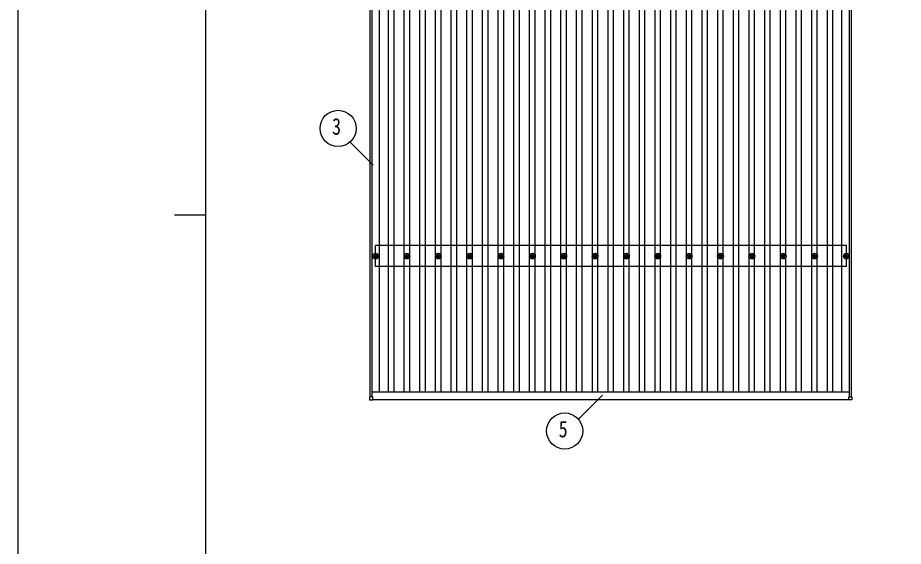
# Model space of a CAD drawing. Units: millimetres, scale not verified. Extents: x -16820 to 16820, y -11880 to 11880.
# Drawn here: x -16820 to -11171, y -1616 to 1758 of the extents above; entities that cross this region are included whole.
import ezdxf
from ezdxf.enums import TextEntityAlignment as Align

# ---------------------------------------------------------------- set-up
doc = ezdxf.new("R2010")
doc.units = ezdxf.units.MM
doc.header["$LTSCALE"] = 50
for name, color, linetype in [('0-5_YKK_13', 4, 'Continuous'), ('0-6_YKK_A1', 4, 'Continuous'), ('0-7_YKK_D', 6, 'Continuous'), ('0-8_YKK_ZWAK', 7, 'Continuous')]:
    doc.layers.add(name, color=color, linetype=linetype)
doc.styles.add('ＭＳ ゴシック', font='')
doc.styles.get('ＭＳ ゴシック').set_extended_font_data('MS Gothic')

msp = doc.modelspace()

# ---------------------------------------------------------------- linework, layer by layer
at = {"layer": '0-5_YKK_13'}
for p, q in [((-14546.92, 237.45), (-14542.5, 237.45)), ((-14546.92, 233.95), (-14542.5, 233.95)), ((-14538.67, 245.69), (-14538.67, 241.28)), ((-14538.67, 230.11), (-14538.67, 225.7)), ((-14535.17, 245.69), (-14535.17, 241.28)), ((-14535.17, 230.11), (-14535.17, 225.7)), ((-14531.34, 237.45), (-14526.92, 237.45)), ((-14531.34, 233.95), (-14526.92, 233.95)), ((-14346.92, 237.45), (-14342.5, 237.45)), ((-14346.92, 233.95), (-14342.5, 233.95)), ((-14338.67, 245.69), (-14338.67, 241.28)), ((-14338.67, 230.11), (-14338.67, 225.7)), ((-14335.17, 245.69), (-14335.17, 241.28)), ((-14335.17, 230.11), (-14335.17, 225.7)), ((-14331.34, 237.45), (-14326.92, 237.45)), ((-14331.34, 233.95), (-14326.92, 233.95)), ((-14146.92, 237.45), (-14142.5, 237.45)), ((-14146.92, 233.95), (-14142.5, 233.95)), ((-14138.67, 245.69), (-14138.67, 241.28)), ((-14138.67, 230.11), (-14138.67, 225.7)), ((-14135.17, 245.69), (-14135.17, 241.28)), ((-14135.17, 230.11), (-14135.17, 225.7)), ((-14131.34, 237.45), (-14126.92, 237.45)), ((-14131.34, 233.95), (-14126.92, 233.95)), ((-13946.92, 237.45), (-13942.5, 237.45)), ((-13946.92, 233.95), (-13942.5, 233.95)), ((-13938.67, 245.69), (-13938.67, 241.28)), ((-13938.67, 230.11), (-13938.67, 225.7)), ((-13935.17, 245.69), (-13935.17, 241.28)), ((-13935.17, 230.11), (-13935.17, 225.7)), ((-13931.34, 237.45), (-13926.92, 237.45)), ((-13931.34, 233.95), (-13926.92, 233.95)), ((-13746.92, 237.45), (-13742.5, 237.45)), ((-13746.92, 233.95), (-13742.5, 233.95)), ((-13738.67, 245.69), (-13738.67, 241.28)), ((-13738.67, 230.11), (-13738.67, 225.7)), ((-13735.17, 245.69), (-13735.17, 241.28)), ((-13735.17, 230.11), (-13735.17, 225.7)), ((-13731.34, 237.45), (-13726.92, 237.45)), ((-13731.34, 233.95), (-13726.92, 233.95)), ((-13546.92, 237.45), (-13542.5, 237.45)), ((-13546.92, 233.95), (-13542.5, 233.95)), ((-13538.67, 245.69), (-13538.67, 241.28)), ((-13538.67, 230.11), (-13538.67, 225.7)), ((-13535.17, 245.69), (-13535.17, 241.28)), ((-13535.17, 230.11), (-13535.17, 225.7)), ((-13531.34, 237.45), (-13526.92, 237.45)), ((-13531.34, 233.95), (-13526.92, 233.95)), ((-13346.92, 237.45), (-13342.5, 237.45)), ((-13346.92, 233.95), (-13342.5, 233.95)), ((-13338.67, 245.69), (-13338.67, 241.28)), ((-13338.67, 230.11), (-13338.67, 225.7)), ((-13335.17, 245.69), (-13335.17, 241.28)), ((-13335.17, 230.11), (-13335.17, 225.7)), ((-13331.34, 237.45), (-13326.92, 237.45)), ((-13331.34, 233.95), (-13326.92, 233.95)), ((-13146.92, 237.45), (-13142.5, 237.45)), ((-13146.92, 233.95), (-13142.5, 233.95)), ((-13138.67, 245.69), (-13138.67, 241.28)), ((-13138.67, 230.11), (-13138.67, 225.7)), ((-13135.17, 245.69), (-13135.17, 241.28)), ((-13135.17, 230.11), (-13135.17, 225.7)), ((-13131.34, 237.45), (-13126.92, 237.45)), ((-13131.34, 233.95), (-13126.92, 233.95)), ((-12946.92, 237.45), (-12942.5, 237.45)), ((-12946.92, 233.95), (-12942.5, 233.95)), ((-12938.67, 245.69), (-12938.67, 241.28)), ((-12938.67, 230.11), (-12938.67, 225.7)), ((-12935.17, 245.69), (-12935.17, 241.28)), ((-12935.17, 230.11), (-12935.17, 225.7)), ((-12931.34, 237.45), (-12926.92, 237.45)), ((-12931.34, 233.95), (-12926.92, 233.95)), ((-12746.92, 237.45), (-12742.5, 237.45)), ((-12746.92, 233.95), (-12742.5, 233.95)), ((-12738.67, 245.69), (-12738.67, 241.28)), ((-12738.67, 230.11), (-12738.67, 225.7)), ((-12735.17, 245.69), (-12735.17, 241.28)), ((-12735.17, 230.11), (-12735.17, 225.7)), ((-12731.34, 237.45), (-12726.92, 237.45)), ((-12731.34, 233.95), (-12726.92, 233.95)), ((-12546.92, 237.45), (-12542.5, 237.45)), ((-12546.92, 233.95), (-12542.5, 233.95)), ((-12538.67, 245.69), (-12538.67, 241.28)), ((-12538.67, 230.11), (-12538.67, 225.7)), ((-12535.17, 245.69), (-12535.17, 241.28)), ((-12535.17, 230.11), (-12535.17, 225.7)), ((-12531.34, 237.45), (-12526.92, 237.45)), ((-12531.34, 233.95), (-12526.92, 233.95)), ((-12346.92, 237.45), (-12342.5, 237.45)), ((-12346.92, 233.95), (-12342.5, 233.95)), ((-12338.67, 245.69), (-12338.67, 241.28)), ((-12338.67, 230.11), (-12338.67, 225.7)), ((-12335.17, 245.69), (-12335.17, 241.28)), ((-12335.17, 230.11), (-12335.17, 225.7)), ((-12331.34, 237.45), (-12326.92, 237.45)), ((-12331.34, 233.95), (-12326.92, 233.95)), ((-12146.92, 237.45), (-12142.5, 237.45)), ((-12146.92, 233.95), (-12142.5, 233.95)), ((-12138.67, 245.69), (-12138.67, 241.28)), ((-12138.67, 230.11), (-12138.67, 225.7)), ((-12135.17, 245.69), (-12135.17, 241.28)), ((-12135.17, 230.11), (-12135.17, 225.7)), ((-12131.34, 237.45), (-12126.92, 237.45)), ((-12131.34, 233.95), (-12126.92, 233.95)), ((-11946.92, 237.45), (-11942.5, 237.45)), ((-11946.92, 233.95), (-11942.5, 233.95)), ((-11938.67, 245.69), (-11938.67, 241.28)), ((-11938.67, 230.11), (-11938.67, 225.7)), ((-11935.17, 245.69), (-11935.17, 241.28)), ((-11935.17, 230.11), (-11935.17, 225.7)), ((-11931.34, 237.45), (-11926.92, 237.45)), ((-11931.34, 233.95), (-11926.92, 233.95)), ((-11746.92, 237.45), (-11742.5, 237.45)), ((-11746.92, 233.95), (-11742.5, 233.95)), ((-11738.67, 245.69), (-11738.67, 241.28)), ((-11738.67, 230.11), (-11738.67, 225.7)), ((-11735.17, 245.69), (-11735.17, 241.28)), ((-11735.17, 230.11), (-11735.17, 225.7)), ((-11731.34, 237.45), (-11726.92, 237.45)), ((-11731.34, 233.95), (-11726.92, 233.95)), ((-11544.17, 237.45), (-11539.75, 237.45)), ((-11544.17, 233.95), (-11539.75, 233.95)), ((-11535.92, 245.69), (-11535.92, 241.28)), ((-11535.92, 230.11), (-11535.92, 225.7)), ((-11532.42, 245.69), (-11532.42, 241.28)), ((-11532.42, 230.11), (-11532.42, 225.7)), ((-11528.59, 237.45), (-11524.17, 237.45)), ((-11528.59, 233.95), (-11524.17, 233.95)), ((-14575.22, -663.19), (-14575.22, -681.19)), ((-14556.22, -662.19), (-14574.22, -662.19)), ((-14555.22, -681.19), (-14555.22, -663.19)), ((-11518.62, -681.19), (-11518.62, -663.19)), ((-11517.62, -662.19), (-11499.62, -662.19)), ((-11498.62, -663.19), (-11498.62, -681.19)), ((-14574.22, -682.19), (-14556.22, -682.19)), ((-11499.62, -682.19), (-11517.62, -682.19))]:
    msp.add_line(p, q, dxfattribs=at)
for centre, radius in [((-14536.92, 235.7), 18.25), ((-14536.92, 235.7), 10.15), ((-14536.92, 235.7), 5.85), ((-14536.92, 235.7), 5.25), ((-14336.92, 235.7), 18.25), ((-14336.92, 235.7), 10.15), ((-14336.92, 235.7), 5.85), ((-14336.92, 235.7), 5.25), ((-14136.92, 235.7), 18.25), ((-14136.92, 235.7), 10.15), ((-14136.92, 235.7), 5.85), ((-14136.92, 235.7), 5.25), ((-13936.92, 235.7), 18.25), ((-13936.92, 235.7), 10.15), ((-13936.92, 235.7), 5.85), ((-13936.92, 235.7), 5.25), ((-13736.92, 235.7), 18.25), ((-13736.92, 235.7), 10.15), ((-13736.92, 235.7), 5.85), ((-13736.92, 235.7), 5.25), ((-13536.92, 235.7), 18.25), ((-13536.92, 235.7), 10.15), ((-13536.92, 235.7), 5.85), ((-13536.92, 235.7), 5.25), ((-13336.92, 235.7), 18.25), ((-13336.92, 235.7), 10.15), ((-13336.92, 235.7), 5.85), ((-13336.92, 235.7), 5.25), ((-13136.92, 235.7), 18.25), ((-13136.92, 235.7), 10.15), ((-13136.92, 235.7), 5.85), ((-13136.92, 235.7), 5.25), ((-12936.92, 235.7), 18.25), ((-12936.92, 235.7), 10.15), ((-12936.92, 235.7), 5.85), ((-12936.92, 235.7), 5.25), ((-12736.92, 235.7), 18.25), ((-12736.92, 235.7), 10.15), ((-12736.92, 235.7), 5.85), ((-12736.92, 235.7), 5.25), ((-12536.92, 235.7), 18.25), ((-12536.92, 235.7), 10.15), ((-12536.92, 235.7), 5.85), ((-12536.92, 235.7), 5.25), ((-12336.92, 235.7), 18.25), ((-12336.92, 235.7), 10.15), ((-12336.92, 235.7), 5.85), ((-12336.92, 235.7), 5.25), ((-12136.92, 235.7), 18.25), ((-12136.92, 235.7), 10.15), ((-12136.92, 235.7), 5.85), ((-12136.92, 235.7), 5.25), ((-11936.92, 235.7), 18.25), ((-11936.92, 235.7), 10.15), ((-11936.92, 235.7), 5.85), ((-11936.92, 235.7), 5.25), ((-11736.92, 235.7), 18.25), ((-11736.92, 235.7), 10.15), ((-11736.92, 235.7), 5.85), ((-11736.92, 235.7), 5.25), ((-11534.17, 235.7), 18.25), ((-11534.17, 235.7), 10.15), ((-11534.17, 235.7), 5.85), ((-11534.17, 235.7), 5.25)]:
    msp.add_circle(centre, radius, dxfattribs=at)
for centre, start, end in [((-14574.22, -663.19), 90, 180), ((-14556.22, -663.19), 0, 90), ((-11517.62, -663.19), 90, 180), ((-11499.62, -663.19), 0, 90), ((-14574.22, -681.19), 180, 270), ((-14556.22, -681.19), 270, 0), ((-11517.62, -681.19), 180, 270), ((-11499.62, -681.19), 270, 0)]:
    msp.add_arc(centre, 1, start, end, dxfattribs=at)
at = {"layer": '0-6_YKK_A1'}
for p, q in [((-14511.92, -630.91), (-14511.92, 10102.06)), ((-14454.42, -630.91), (-14454.42, 10102.06)), ((-14419.42, -630.91), (-14419.42, 10102.06)), ((-14254.42, -630.91), (-14254.42, 10102.06)), ((-14219.42, -630.91), (-14219.42, 10102.06)), ((-14054.42, -630.91), (-14054.42, 10102.06)), ((-14019.42, -630.91), (-14019.42, 10102.06)), ((-13854.42, -630.91), (-13854.42, 10102.06)), ((-13819.42, -630.91), (-13819.42, 10102.06)), ((-13654.42, -630.91), (-13654.42, 10102.06)), ((-13619.42, -630.91), (-13619.42, 10102.06)), ((-13454.42, -630.91), (-13454.42, 10102.06)), ((-13419.42, -630.91), (-13419.42, 10102.06)), ((-13254.42, -630.91), (-13254.42, 10102.06)), ((-13219.42, -630.91), (-13219.42, 10102.06)), ((-13054.42, -630.91), (-13054.42, 10102.06)), ((-13019.42, -630.91), (-13019.42, 10102.06)), ((-12854.42, -630.91), (-12854.42, 10102.06)), ((-12819.42, -630.91), (-12819.42, 10102.06)), ((-12654.42, -630.91), (-12654.42, 10102.06)), ((-12619.42, -630.91), (-12619.42, 10102.06)), ((-12454.42, -630.91), (-12454.42, 10102.06)), ((-12419.42, -630.91), (-12419.42, 10102.06)), ((-12254.42, -630.91), (-12254.42, 10102.06)), ((-12219.42, -630.91), (-12219.42, 10102.06)), ((-12054.42, -630.91), (-12054.42, 10102.06)), ((-12019.42, -630.91), (-12019.42, 10102.06)), ((-11854.42, -630.91), (-11854.42, 10102.06)), ((-11819.42, -630.91), (-11819.42, 10102.06)), ((-11654.42, -630.91), (-11654.42, 10102.06)), ((-11619.42, -630.91), (-11619.42, 10102.06)), ((-11561.92, -630.91), (-11561.92, 10102.06)), ((-14571.92, -662.19), (-14571.92, 4725.63)), ((-14559.92, -662.19), (-14559.92, 4710.63)), ((-11513.92, -662.19), (-11513.92, 4710.63)), ((-11501.92, -662.19), (-11501.92, 4725.63)), ((-14354.42, 240.87), (-14354.42, 3230.52)), ((-14319.42, 240.87), (-14319.42, 3230.52)), ((-14154.42, 240.87), (-14154.42, 3230.52)), ((-14119.42, 240.87), (-14119.42, 3230.52)), ((-13954.42, 240.87), (-13954.42, 3230.52)), ((-13919.42, 240.87), (-13919.42, 3230.52)), ((-13754.42, 240.87), (-13754.42, 3230.52)), ((-13719.42, 240.87), (-13719.42, 3230.52)), ((-13554.42, 240.87), (-13554.42, 3230.52)), ((-13519.42, 240.87), (-13519.42, 3230.52)), ((-13354.42, 240.87), (-13354.42, 3230.52)), ((-13319.42, 240.87), (-13319.42, 3230.52)), ((-13154.42, 240.87), (-13154.42, 3230.52)), ((-13119.42, 240.87), (-13119.42, 3230.52)), ((-12954.42, 240.87), (-12954.42, 3230.52)), ((-12919.42, 240.87), (-12919.42, 3230.52)), ((-12754.42, 240.87), (-12754.42, 3230.52)), ((-12719.42, 240.87), (-12719.42, 3230.52)), ((-12554.42, 240.87), (-12554.42, 3230.52)), ((-12519.42, 240.87), (-12519.42, 3230.52)), ((-12354.42, 240.87), (-12354.42, 3230.52)), ((-12319.42, 240.87), (-12319.42, 3230.52)), ((-12154.42, 240.87), (-12154.42, 3230.52)), ((-12119.42, 240.87), (-12119.42, 3230.52)), ((-11954.42, 240.87), (-11954.42, 3230.52)), ((-11919.42, 240.87), (-11919.42, 3230.52)), ((-11754.42, 240.87), (-11754.42, 3230.52)), ((-11719.42, 240.87), (-11719.42, 3230.52)), ((-11534.17, 302.7), (-14536.92, 302.7)), ((-14536.92, 168.7), (-14536.92, 302.7)), ((-11534.17, 168.7), (-11534.17, 302.7)), ((-14354.42, -630.91), (-14354.42, 230.52)), ((-14319.42, -630.91), (-14319.42, 230.52)), ((-14154.42, -630.91), (-14154.42, 230.52)), ((-14119.42, -630.91), (-14119.42, 230.52)), ((-13954.42, -630.91), (-13954.42, 230.52)), ((-13919.42, -630.91), (-13919.42, 230.52)), ((-13754.42, -630.91), (-13754.42, 230.52)), ((-13719.42, -630.91), (-13719.42, 230.52)), ((-13554.42, -630.91), (-13554.42, 230.52)), ((-13519.42, -630.91), (-13519.42, 230.52)), ((-13354.42, -630.91), (-13354.42, 230.52)), ((-13319.42, -630.91), (-13319.42, 230.52)), ((-13154.42, -630.91), (-13154.42, 230.52)), ((-13119.42, -630.91), (-13119.42, 230.52)), ((-12954.42, -630.91), (-12954.42, 230.52)), ((-12919.42, -630.91), (-12919.42, 230.52)), ((-12754.42, -630.91), (-12754.42, 230.52)), ((-12719.42, -630.91), (-12719.42, 230.52)), ((-12554.42, -630.91), (-12554.42, 230.52)), ((-12519.42, -630.91), (-12519.42, 230.52)), ((-12354.42, -630.91), (-12354.42, 230.52)), ((-12319.42, -630.91), (-12319.42, 230.52)), ((-12154.42, -630.91), (-12154.42, 230.52)), ((-12119.42, -630.91), (-12119.42, 230.52)), ((-11954.42, -630.91), (-11954.42, 230.52)), ((-11919.42, -630.91), (-11919.42, 230.52)), ((-11754.42, -630.91), (-11754.42, 230.52)), ((-11719.42, -630.91), (-11719.42, 230.52)), ((-11534.17, 168.7), (-14536.92, 168.7)), ((-14559.92, -630.91), (-11513.92, -630.91)), ((-14555.22, -678.89), (-11518.62, -678.89))]:
    msp.add_line(p, q, dxfattribs=at)
at = {"layer": '0-7_YKK_D'}
for p, q in [((-14700.84, 964.3), (-14552.04, 815.51)), ((-13243.15, -805.8), (-13089.82, -652.46))]:
    msp.add_line(p, q, dxfattribs=at)
for centre in [(-14776.47, 1051.19), (-13330.91, -880.43)]:
    msp.add_circle(centre, 115.2, dxfattribs=at)
at = {"layer": '0-8_YKK_ZWAK'}
for p, q in [((-15619.92, -10100), (-15619.92, 11100)), ((-15819.92, 500), (-15619.92, 500))]:
    msp.add_line(p, q, dxfattribs=at)
msp.add_lwpolyline([(-16820, -11880), (16820, -11880), (16820, 11880), (-16820, 11880)], close=True, dxfattribs=at)

# ---------------------------------------------------------------- texts
at = {"layer": '0-7_YKK_D', "style": 'ＭＳ ゴシック', "width": 0.8}
for s, p in [('3', (-14814.87, 979.19)), ('5', (-13369.31, -952.43))]:
    msp.add_text(s, height=105.6, dxfattribs=at).set_placement(p, align=Align.BOTTOM_LEFT)

doc.saveas('drawing.dxf')
